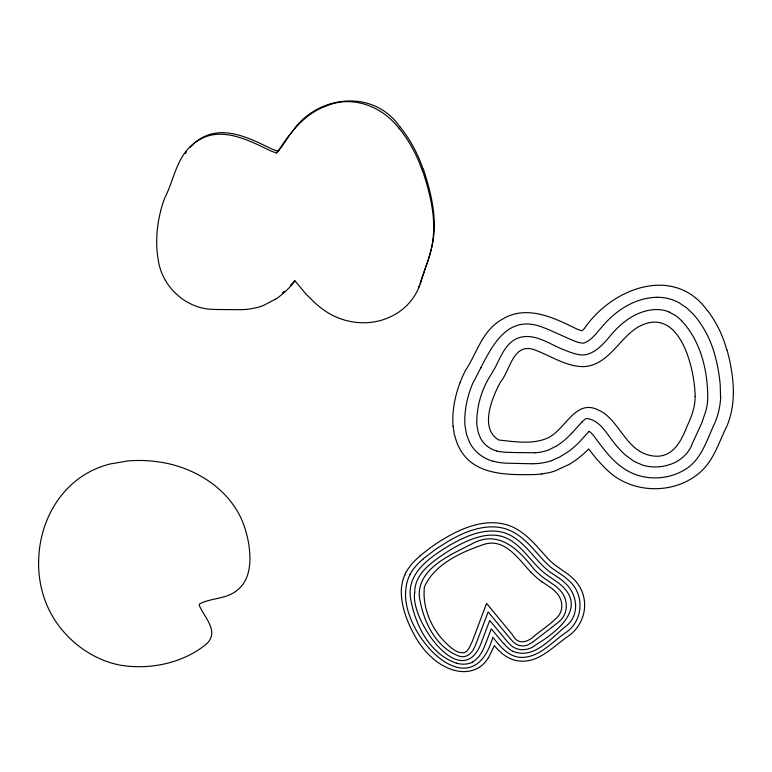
<?xml version="1.0" encoding="UTF-8"?>
<svg xmlns="http://www.w3.org/2000/svg" width="772" height="772" viewBox="0 0 772 772"><rect width="100%" height="100%" fill="white"/><g stroke="black" fill="none" stroke-linecap="round" stroke-linejoin="round"><path stroke-width="1.16" d="M720.556 396.673L720.228 385.045A165.227 152.277 -5.2 0 0 719.755 380.335C717.709 363.303 713.637 346.261 705.232 331.188A110 100.987 -11.4 0 0 697.29 319.01L696.132 317.562A87.004 79.777 -13.8 0 0 692.957 313.847L686.569 307.806L679.013 302.73A44.93 41.148 -18.2 0 0 656.904 297.268M432.494 242.553C436.392 218.322 430.187 193.82 422.67 170.921M433.102 240.362C436.981 216.266 430.824 191.91 423.355 169.126M160.537 211.248L162.004 206.028A120.065 113.445 43.7 0 1 164.793 197.902C172.967 181.893 175.63 163.095 187.702 149.247A52.525 49.012 53.8 0 1 197.024 141.17C220.551 125.363 248.237 140.041 270.374 150.704A95.844 90.256 75 0 0 273.664 152.007L274.05 152.142A51.55 48.771 68.6 0 0 276.366 152.933L277.939 151.264A23.903 22.513 62.3 0 0 280.265 148.571M421.329 279.831L421.724 278.567M420.663 282.224L424.262 271.725M421.927 277.949L422.545 276.067M422.767 275.45L428.103 260.502A138.97 132.755 48.4 0 0 432.561 242.562M426.038 266.234L428.73 258.215A138.149 132.041 48.7 0 0 433.169 240.372M424.262 271.194L425.565 267.566M460.064 382.526L462.023 377.74A117.489 107.491 -5.8 0 1 465.593 370.299C475.272 355.747 480.068 338.001 493.202 325.909A50.421 47.285 -5.2 0 1 503.325 318.643C527.179 304.786 554.055 317.803 576.076 328.669A92.167 86.609 -26.7 0 0 579.251 329.924L579.627 330.059A49.726 46.716 -20.5 0 0 581.876 330.821A23.121 21.78 -14.2 0 0 584.481 328.37M691.423 445.425L701.642 423.336L706.052 410.357A73.321 66.575 -12.1 0 0 707.76 398.642C707.818 371.004 700.986 341.485 681.637 320.795M404.827 575.101L405.589 573.49M409.98 574.715L410.279 574.156M480.821 368.08L481.255 367.366M488.454 657.841L494.379 645.585C500.439 653.141 508.603 659.77 518.543 660.909C537.717 663.515 552.077 647.631 566.272 637.547C588.428 623.544 591.41 593.089 570.508 576.298A34.586 29.886 2.2 0 0 569.041 574.986L554.547 564.728A61.471 54.136 -3 0 1 550.388 561.041L548.921 559.613A124.668 110.251 -7.5 0 1 547.02 557.645C534.928 544.183 522.644 528.328 504.019 524.082C482.963 519.189 461.434 528.337 443.688 538.924A203.2 169.888 2.8 0 0 430.033 547.995L420.016 555.821M283.971 143.399L284.395 142.772M284.829 142.144L285.254 141.508M285.679 140.88L289.124 135.911M185.29 153.531L186.341 151.997M283.546 144.026L282.417 145.657M282.147 146.053L280.767 147.963M290.166 134.473L291.999 132.041M278.731 150.241C290.764 131.722 305.287 113.137 327.019 105.745C353.026 94.831 383.086 106.835 399.23 128.702M292.617 131.24C317.437 94.831 373.976 88.587 400.07 127.148M589.055 431.374L579.058 442.385A90.604 84.438 -1.5 0 1 568.578 451.408L559.825 456.928L552.105 460.382M571.685 433.362L581.934 421.985M584.51 328.389C611.53 288.41 674.024 264.024 707.422 310.653M422.979 558.996L435.755 549.201L449.593 540.429M536.27 634.391L549.683 624.104A75.309 65.765 4.9 0 0 554.817 619.52C564.236 612.823 563.811 599.246 555.483 591.883A27.454 23.662 3.1 0 0 552.096 588.592L542.147 581.885M535.662 634.854C528.531 641.957 518.224 646.067 512.511 634.845L486.582 603.414L472.512 640.847L469.357 647.563A31.623 27.049 9 0 1 468.382 649.098C465.371 655.225 457.7 652.562 453.473 649.445C434.462 635.655 421.599 610.343 424.455 586.759C434.897 563.657 461.936 551.855 484.575 544.183C505.149 538.132 518.755 559.362 530.673 571.975M533.346 641.628L556.66 623.631A76.553 66.807 4.8 0 0 557.751 622.599C569.447 614.377 568.703 597.46 558.33 588.592A30.291 26.123 3 0 0 555.859 586.218L544.868 578.662A57.977 50.923 -1.5 0 1 540.149 575.024A100.688 88.848 -4.4 0 1 534.166 569.369C519.151 550.079 499.243 529.65 473.12 543.237C452.537 554.219 418.096 567.227 419.235 595.859C422.651 619.848 435.051 647.563 459.475 656.248C465.863 658.371 471.914 653.556 474.201 647.804A68.911 59.222 10.8 0 0 475.755 644.524L488.165 611.945L509.491 637.749A61.065 52.496 1.6 0 0 511.653 640.171C515.812 645.797 523.831 647.911 529.775 643.79A40.414 34.788 4.8 0 0 533.336 641.619M275.498 299.189L263.445 305.48A63.401 59.212 45 0 1 257.935 307.304L250.997 308.8A73.745 68.872 46.4 0 1 246.596 309.35A87.168 81.436 48.1 0 1 239.581 309.688L217.279 309.514A110.56 102.647 51.3 0 1 213.892 309.389C185.936 309.311 161.396 286.325 158.057 258.726A94.367 88.404 44.3 0 1 156.909 248.632L156.793 246.49A128.22 121.387 42.7 0 1 160.615 211.277M479.026 667.452C462.409 677.478 441.989 667.799 429.628 655.438A74.17 63.902 6.3 0 1 423.703 649.03L420.615 645.016A118.724 102.859 3.7 0 1 415.085 636.34C407.645 622.888 401.575 607.989 401.315 592.404A54.407 47.266 8 0 1 404.769 575.082M555.734 446.38L549.394 449.574M472.319 662.077C479.586 658.333 483.089 650.188 485.897 642.989L491.291 628.862L503.46 643.472M471.325 530.528C481.68 527.073 493.086 525.491 503.778 528.309C521.119 532.796 532.236 548.062 543.739 560.54A124.91 110.454 -7.1 0 0 545.611 562.47L547.126 563.946A66.45 58.527 -3 0 0 551.488 567.777L552.067 568.221A34.547 30.301 -0.9 0 0 553.794 569.456L563.821 576.279A78.339 67.096 4.7 0 1 565.152 577.331L565.934 577.977A28.815 24.907 2.2 0 1 567.304 579.232C585.205 593.099 583.999 621.093 564.882 633.233C551.691 642.401 539.493 657.068 522.219 657.406C509.047 657.599 500.169 646.598 492.835 637.247C471.229 711.977 400.002 633.088 405.869 589.547A49.379 42.894 8 0 1 409.942 574.696M541.79 473.969L548.902 472.705A61.528 56.588 -2.4 0 0 554.614 471.113L569.311 464.368A99.491 92.64 -1.7 0 0 588.64 448.976L596.727 459.205L604.688 467.755A111.245 99.752 -15.2 0 0 607.815 470.659C633.156 494.794 677.073 494.736 702.221 470.341C714.399 458.414 719.243 441.42 726.703 426.53C735.147 407.085 734.49 385.276 730.524 364.857A206.423 190.993 -2.1 0 0 729.53 359.877L727.041 349.88M534.986 452.788L510.475 452.469M656.895 297.307C635.028 297.702 615.39 310.614 601.822 327.067C596.495 332.848 591.844 340.182 584.134 342.98A4.198 3.918 -13 0 1 583.169 343.202L579.376 342.614M532.371 463.779L505.998 463.181A65.398 60.631 -0.4 0 1 497.66 462.254L493.115 461.202M530.219 474.606C504.29 474.934 472.223 474.326 459.012 447.229A56.018 51.56 0.5 0 1 456.783 442.404L454.341 434.443L453.077 426.231M456.329 663.167C429.367 653.807 414.776 624.345 410.482 597.76C406.815 573.866 429 557.886 446.824 547.049A172.146 144.837 3.3 0 1 450.481 544.849C465.786 536.125 483.938 528 501.916 532.12C518.688 536.26 529.138 551.44 540.352 563.299A127.332 112.587 -7 0 0 542.205 565.191L543.739 566.696A73.05 64.356 -3.1 0 0 548.043 570.489L548.902 571.155A38.146 33.457 -0.8 0 0 550.774 572.506L560.385 579A69.605 59.666 4.5 0 1 562.064 580.322L562.769 580.911A26.586 22.967 2.3 0 1 564.1 582.146C577.002 592.693 580.525 613.798 566.966 625.388C551.845 636.968 534.224 660.417 512.676 651.163M496.599 450.838L495.334 450.462M668.851 311.898L675.307 315.42M420.759 282.253A59.27 57.311 30.6 0 1 390.082 316.954C368.456 327.174 341.735 323.478 322.783 309.244A92.138 89.89 34.7 0 1 314.6 302.527L307.825 295.908A163.442 162.844 66.7 0 1 304.457 292.241L295.078 280.931A102.56 95.303 49.5 0 1 275.575 299.285M278.711 150.222A24.048 22.649 61.9 0 1 276.386 152.952M399.356 128.596A133.421 127.496 49.4 0 1 422.4 171.008M421.435 279.86A58.913 57.022 30.9 0 1 420.065 283.807M419.283 285.727A58.913 57.022 30.9 0 1 418.414 287.628M284.27 291.266A101.952 94.811 49.8 0 1 282.523 292.733M294.808 280.516A101.952 94.811 49.8 0 1 293.157 282.455M292.598 283.092A101.952 94.811 49.8 0 1 290.571 285.293M189.815 147.626A52.206 48.752 54.1 0 1 199.079 139.578C222.461 123.867 249.983 138.439 271.985 149.054A95.255 89.706 75.3 0 0 275.257 150.347L275.643 150.482A51.242 48.482 68.9 0 0 277.939 151.264M400.195 127.052A132.62 126.801 49.8 0 1 423.085 169.213M707.557 310.556A130.941 120.307 -10.5 0 1 726.751 349.957M460.131 382.555A125.74 114.777 -6.3 0 0 452.942 414.931L452.865 416.909A91.81 84.273 -3.3 0 0 453.058 426.231M541.79 473.998A81.716 75.627 -3.1 0 1 530.219 474.587M720.73 396.663A92.949 84.563 -11.7 0 1 715.509 421.473C707.104 438.689 701.941 460.122 684.031 470.167C669.063 478.92 649.995 480.377 633.899 473.892A57.475 51.521 -11.8 0 1 623.728 468.469C611.675 460.315 603.009 448.387 594.498 436.807A61.181 55.275 -1.1 0 0 593.494 435.553A23.517 21.307 -4.5 0 0 589.142 431.287M579.367 342.643A63.082 59.261 -20.6 0 1 572.631 340.307L547.869 329.297A80.722 74.913 -1.1 0 0 543.806 327.714C502.611 310.778 488.348 355.332 473.004 382.758A116.63 106.382 -6.5 0 0 465.95 406.709L465.834 407.423A110.985 101.344 -6 0 0 465.198 412.412L464.927 415.732A82.662 75.849 -3.5 0 0 464.927 425.063L466.529 434.53L469.482 442.211A38.359 35.29 1.2 0 0 493.086 461.289M552.163 460.517A56.858 52.419 -2.6 0 1 532.371 463.711M691.683 445.512A35.338 31.613 -11.3 0 1 667.548 465.226L662.559 466.394A41.823 37.481 -11.5 0 1 649.03 466.529L647.38 466.269A38.851 34.798 -11.3 0 1 642.622 465.111L634.13 461.424L625.368 455.026A94.686 84.872 -15.8 0 1 620.9 450.694A146.101 130.381 -19.7 0 1 612.785 441.208C605.943 432.407 599.699 420.701 587.666 418.617A3.32 3.02 -7.1 0 0 585.543 418.878A19.503 17.679 -7.2 0 0 581.991 422.023M675.326 315.401A49.061 44.94 -16.4 0 1 681.618 320.805M668.87 311.859A31.816 29.133 -18.2 0 0 654.521 309.601C636.196 310.759 620.765 322.792 609.639 336.611C603.289 344.129 596.129 352.186 586.151 354.58A16.337 15.237 -13 0 1 581.123 354.917L578.016 354.493A50.72 47.555 -17.1 0 1 572.332 352.949L569.939 352.138A110.83 104.172 -25.7 0 1 566.098 350.652C550.735 345.345 534.871 331.835 517.742 338.146C506.123 342.942 501.211 355.487 495.991 365.957A80.761 77.055 11.2 0 1 494.07 369.479L487.759 380.007A101.798 92.91 -6.3 0 0 477.424 412.18A78.059 71.526 -4.2 0 0 476.903 425.497L478.293 432.638L480.454 438.052A26.277 24.173 1.2 0 0 495.296 450.558M510.475 452.324A57.63 53.5 -0.5 0 1 496.55 451.041M549.423 449.632A41.659 38.368 -2.4 0 1 534.986 452.768M571.608 433.304A75.772 70.561 -1.6 0 1 555.792 446.467M542.079 581.963A82.749 72.858 -2.8 0 1 530.76 571.917M472.435 662.241A19.464 16.559 7.8 0 1 456.368 663.08M512.56 651.298A34.344 29.375 3.5 0 1 503.701 643.337M449.671 540.525A116.08 99.482 4.4 0 1 471.277 530.432M410.067 574.05A66.315 57.408 7.1 0 1 423.095 559.102M405.339 573.374A69.779 60.419 7.2 0 1 420.161 555.965M488.251 657.754A33.765 28.776 8.1 0 1 479.103 667.539M38.619 560.829C38.146 580.525 42.952 600.442 53.172 617.359A98.488 82.585 26.5 0 0 62.31 630.174C72.771 642.661 86.059 652.774 101.026 659.24A80.79 67.357 26.5 0 0 119.293 664.991C149.102 670.221 182.337 663.524 206.105 644.321C220.184 631.786 204.049 617.204 199.157 605.132L199.745 603.849C211.702 597.596 227.257 599.255 237.911 589.654C250.61 579.125 250.997 560.926 249.018 545.881A116.089 98.555 27.8 0 0 245.834 531.358C235.064 491.426 195.374 465.979 155.79 461.56A121.542 102.888 26.3 0 0 127.766 460.971L110.174 463.953A104.635 88.876 27.1 0 0 87.352 473.072C65.369 485.511 49.813 507.474 43.01 531.57A155.992 132.446 24.2 0 0 39.015 553.437L38.619 560.829M414.689 592.684C409.749 619.607 462.573 695.601 481.66 641.696L489.728 620.427L506.422 640.567A65.311 56.134 1.7 0 0 507.87 642.169L508.487 642.815A43.261 37.075 2.9 0 0 509.501 643.829C516.063 651.597 527.971 651.25 535.498 645.102A68.824 59.647 5.5 0 0 537.283 643.896C558.301 631.023 587.868 607.072 559.661 583.883A30.928 26.682 2.8 0 0 558.465 582.879L547.657 575.478A51.319 45.066 -1.4 0 1 543.768 572.496A90.343 79.69 -4 0 1 538.431 567.536C527.112 556.371 517.742 541.008 501.617 536.318C486.9 532.487 471.692 538.518 458.722 545.138A159.148 134.231 3.4 0 0 446.544 552.308C432.359 561.698 414.487 573.509 414.689 592.684M695.138 396.403C695.263 406.969 691.442 417.015 686.983 426.405C680.653 442.781 671.341 460.122 650.236 455.461C628.09 450.819 621.016 426.076 604.63 413.599A40.646 36.844 -5.2 0 0 598.57 410.144C575.439 398.101 565.509 429.84 547.715 437.985C532.583 444.711 514.799 441.719 498.847 440.001C479.065 428.537 492.169 397.348 500.526 381.966C510.07 370.579 512.753 344.341 532.197 349.05C549.201 354.609 564.631 366.382 583.092 366.652C608.249 365.754 618.729 338.725 637.981 327.116C679.177 303.965 694.713 367.356 695.138 396.403"/></g></svg>
